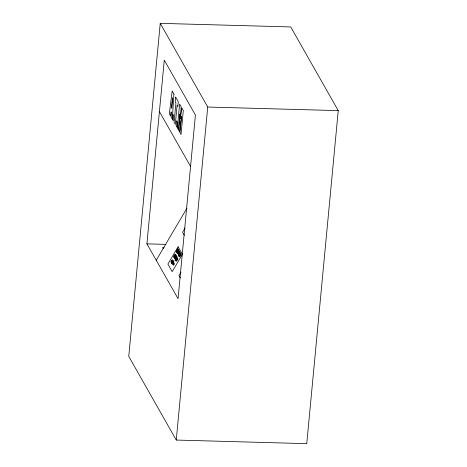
<?xml version="1.0" encoding="UTF-8"?>
<svg xmlns="http://www.w3.org/2000/svg" width="467" height="467" viewBox="0 0 467 467"><rect width="100%" height="100%" fill="white"/><g stroke="black" fill="none" stroke-linecap="round" stroke-linejoin="round"><path stroke-width="0.7" d="M160.239 23.35L128.758 356.374L176.257 440.054L306.761 443.65L338.242 110.626L290.743 26.946L160.239 23.35L207.733 107.031L176.257 440.054M156.252 260.242L146.918 243.856L164.279 60.167L195.422 115.028L178.061 298.67L156.252 260.242L186.981 208.13M185.125 227.943L182.568 232.28L184.348 235.415M181.038 272.057L178.943 275.612L180.28 277.97M207.733 107.031L338.242 110.626M146.918 243.856L165.878 244.375M164.075 247.516L162.65 247.475L163.351 248.707M159.422 111.578L190.559 166.439M178.96 256.12C179.503 258.654 180.963 254.562 180.542 254.095L180.898 254.725L181.184 254.241L180.566 253.155L179.661 254.655L180.122 255.227L179.421 256.377L179.731 255.513L179.445 255.011L178.96 256.12M175.738 254.754L175.434 255.764L175.148 255.256C175.008 253.931 175.382 257.142 174.203 257.656C172.527 257.317 175.131 252.618 175.738 254.754M175.755 260.498C176.001 263.195 179.083 258.228 177.285 257.837C176.1 258.344 176.479 261.555 176.339 260.23L176.047 259.722L175.755 260.498M175.925 257.475C172.615 265.501 179.976 253.371 175.925 257.475M177.372 249.302L176.152 251.52L176.438 252.028L178.05 248.718L177.448 248.642L177.372 249.302M178.797 250.172L178.376 251.316L177.156 252.244L177.472 252.799L177.168 253.312L176.538 252.198L178.359 250.125L177.968 250.668C177.133 249.95 178.896 248.829 178.797 250.172M179.562 251.509C179.398 253.383 176.45 255.729 177.98 252.297L178.266 252.805L177.886 253.709L179.159 251.602L178.785 251.917L178.499 251.415L178.984 250.744L179.562 251.509M173.911 94.036L172.335 119.132L171.115 116.984L171.453 112.576L171.027 111.823L170.548 115.991L169.317 113.814L172.183 90.995L173.911 94.036M179.894 114.065L178.843 130.597L179.585 131.904L181.523 116.505L179.999 132.634L181.044 134.473L183.303 110.58L181.751 107.842L180.42 118.519L181.161 106.815L179.62 104.088L177.361 127.987L178.4 129.826L179.894 114.065M172.592 97.93L171.827 108.286L171.412 107.562L172.592 97.93M175.37 259.214L175.925 258.327L175.37 259.214M172.86 114.38L172.399 119.248L173.269 120.772L173.724 115.904L172.86 114.38M175.662 97.124L175.213 101.905L175.919 103.149L174.109 122.261L175.306 124.368L177.11 105.256L177.822 106.505L178.271 101.724L175.662 97.124M176.614 120.988L176.152 125.856L177.016 127.38L177.478 122.512L176.614 120.988M171.862 263.592C173.315 267.562 175.405 255.834 171.862 263.592M176.689 257.194L176.252 257.86L176.689 257.194M174.716 255.875L174.028 256.961L174.716 255.875M177.478 258.59L176.818 259.705L177.478 258.59M172.235 263.721L173.508 261.619L172.235 263.721M178.108 246.763L167.892 264.089L172.183 271.648L182.399 254.322L178.108 246.763M171.36 260.948L170.794 262.121L171.407 261.748L171.319 263.038L171.792 262.431L172.008 262.816L172.025 262.127L173.117 260.726L172.504 261.106L172.597 259.81L172.119 260.423L171.897 260.031L171.879 260.726L171.506 261.211L171.36 260.948M175.966 255.064L175.645 255.607L175.931 256.103L174.267 258.216L174.553 258.718L176.514 256.027L175.966 255.064M178.627 253.75L178.324 254.264L178.639 255.898L180.414 252.886L180.034 252.215L178.627 253.75M173.467 263.295L173.234 265.168L173.625 264.503L173.882 264.952L174.15 264.497L174.115 263.073L173.718 263.744L173.467 263.295M179.725 253.067L178.966 254.352L179.725 253.067M172.27 261.409L171.891 261.888L171.64 261.45L172.014 260.965L172.27 261.409"/></g></svg>
